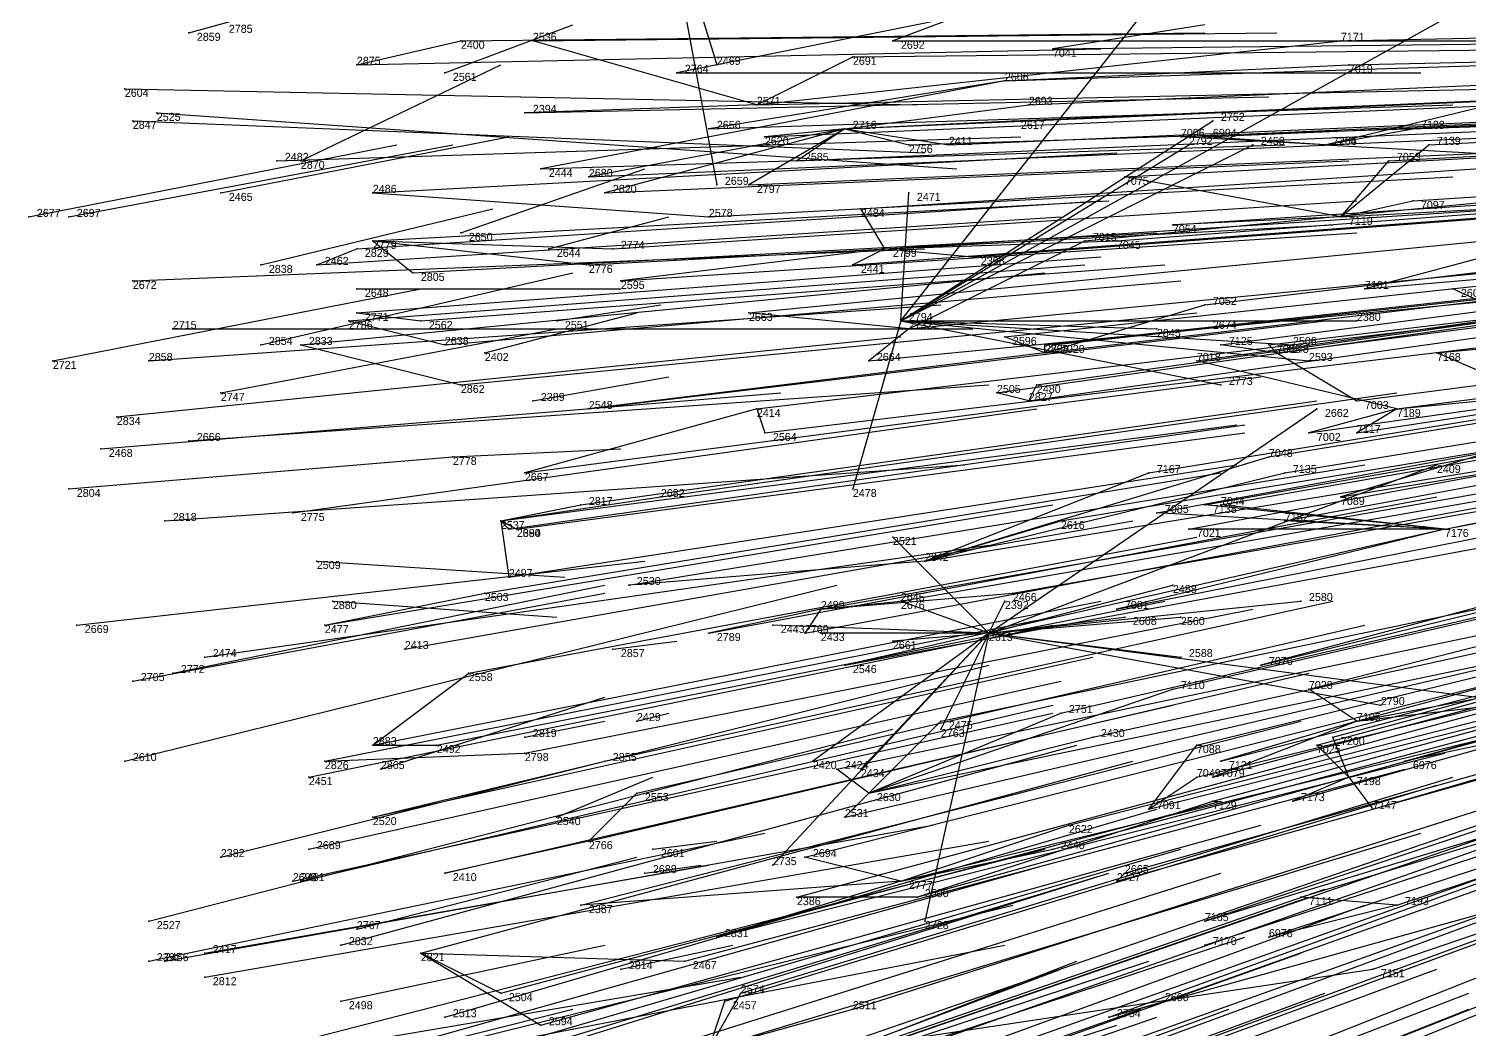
# Model space of a CAD drawing. Extents: x -0.5 to 0.59, y -0.5 to 0.59.
# Drawn here: x -0.499 to -0.319, y -0.1255 to -0.0005 of the extents above; entities that cross this region are included whole.
import ezdxf

# ---------------------------------------------------------------- set-up
doc = ezdxf.new("R2010")
doc.units = 0
for name, color, linetype in [('Facilities', 3, 'CONTINUOUS'), ('Facilities_lines', 3, 'CONTINUOUS'), ('Normals', 1, 'CONTINUOUS'), ('Source_points', 5, 'CONTINUOUS'), ('Text', 3, 'CONTINUOUS')]:
    doc.layers.add(name, color=color, linetype=linetype)

msp = doc.modelspace()

# ---------------------------------------------------------------- linework, layer by layer
at = {"layer": 'Facilities', "color": 3}
for p in [(-0.479, -0.001, -1.25), (-0.458, -0.005, -1.145), (-0.447, -0.006, -1.25), (-0.377, -0.007, -0.943), (-0.487, -0.008, -1.218), (-0.408, -0.01, -1.021), (-0.486, -0.012, -1.216), (-0.483, -0.011, -1.208), (-0.397, -0.013, -0.992), (-0.337, -0.015, -0.843), (-0.468, -0.017, -1.171), (-0.465, -0.017, -1.25), (-0.475, -0.021, -1.25), (-0.456, -0.021, -1.142), (-0.499, -0.024, -1.248), (-0.494, -0.024, -1.236), (-0.335, -0.024, -0.839), (-0.456, -0.027, -1.143), (-0.445, -0.026, -1.25), (-0.434, -0.028, -1.25), (-0.392, -0.028, -0.982), (-0.47, -0.03, -1.25), (-0.463, -0.03, -1.159), (-0.486, -0.032, -1.218), (-0.458, -0.033, -1.25), (-0.458, -0.036, -1.148), (-0.459, -0.037, -1.151), (-0.433, -0.037, -1.25), (-0.39, -0.037, -1.25), (-0.481, -0.038, -1.207), (-0.389, -0.038, -0.978), (-0.47, -0.04, -1.25), (-0.465, -0.04, -1.166), (-0.442, -0.041, -1.25), (-0.372, -0.041, -0.937), (-0.343, -0.041, -0.862), (-0.496, -0.042, -1.245), (-0.484, -0.042, -1.216), (-0.475, -0.046, -1.25), (-0.436, -0.047, -1.25), (-0.408, -0.048, -1.028), (-0.374, -0.047, -0.943), (-0.328, -0.048, -0.83), (-0.488, -0.049, -1.227), (-0.479, -0.052, -1.204), (-0.49, -0.053, -1.232), (-0.446, -0.054, -1.25), (-0.494, -0.058, -1.243), (-0.466, -0.061, -1.174), (-0.482, -0.062, -1.214), (-0.44, -0.062, -1.111), (-0.322, -0.063, -0.821), (-0.463, -0.067, -1.25), (-0.387, -0.067, -0.982), (-0.461, -0.072, -1.25), (-0.4, -0.073, -1.016), (-0.493, -0.075, -1.246), (-0.462, -0.075, -1.171), (-0.379, -0.076, -1.25), (-0.477, -0.079, -1.208), (-0.452, -0.078, -1.147), (-0.426, -0.078, -1.25), (-0.481, -0.081, -1.25), (-0.486, -0.082, -1.25), (-0.423, -0.087, -1.25), (-0.333, -0.087, -0.861), (-0.456, -0.09, -1.163), (-0.437, -0.089, -1.25), (-0.487, -0.092, -1.239), (-0.462, -0.092, -1.178), (-0.455, -0.093, -1.25), (-0.464, -0.094, -1.184), (-0.334, -0.094, -0.867), (-0.394, -0.096, -1.013), (-0.456, -0.099, -1.167), (-0.433, -0.099, -1.25), (-0.359, -0.098, -0.929), (-0.429, -0.102, -1.103), (-0.475, -0.104, -1.216), (-0.464, -0.103, -1.187), (-0.421, -0.103, -1.25), (-0.422, -0.106, -1.25), (-0.466, -0.107, -1.195), (-0.465, -0.107, -1.193), (-0.39, -0.107, -1.01), (-0.363, -0.107, -0.947), (-0.388, -0.109, -1.006), (-0.328, -0.11, -0.864), (-0.484, -0.112, -1.242), (-0.458, -0.113, -1.25), (-0.46, -0.115, -1.184), (-0.352, -0.115, -0.925), (-0.484, -0.117, -1.25), (-0.482, -0.117, -1.241), (-0.477, -0.116, -1.25), (-0.45, -0.116, -1.162), (-0.425, -0.118, -1.25), (-0.477, -0.119, -1.229), (-0.46, -0.122, -1.25), (-0.447, -0.124, -1.159), (-0.364, -0.124, -0.961)]:
    msp.add_point(p, dxfattribs=at)
at = {"layer": 'Facilities_lines', "color": 3}
for p, q in [((-0.42, 0.018, -1.25), (-0.413, -0.005, -1.25)), ((-0.42, 0.018, -1.25), (-0.413, -0.02, -1.25)), ((-0.39, -0.037, -1.25), (-0.353, 0.01, -1.25)), ((-0.39, -0.037, -1.25), (-0.318, 0.003, -1.25)), ((-0.383, 0.001, -0.959), (-0.418, -0.006, -1.044)), ((-0.383, 0.001, -0.959), (-0.391, -0.002, -0.977)), ((-0.352, 0, -0.881), (-0.371, -0.003, -0.928)), ((-0.458, -0.005, -1.145), (-0.445, -0.002, -1.113)), ((-0.408, -0.01, -1.021), (-0.436, -0.002, -1.09)), ((-0.408, -0.01, -1.021), (-0.335, -0.002, -0.838)), ((-0.408, -0.01, -1.021), (-0.396, -0.004, -0.991)), ((-0.377, -0.007, -0.943), (-0.334, -0.005, -0.836)), ((-0.377, -0.007, -0.943), (-0.435, -0.018, -1.088)), ((-0.377, -0.007, -0.943), (-0.414, -0.013, -1.034)), ((-0.337, -0.015, -0.843), (-0.3, -0.006, -0.75)), ((-0.408, -0.01, -1.021), (-0.437, -0.011, -1.092)), ((-0.397, -0.013, -0.992), (-0.374, -0.01, -0.936)), ((-0.397, -0.013, -0.992), (-0.376, -0.012, -0.94)), ((-0.39, -0.037, -1.25), (-0.351, -0.012, -1.25)), ((-0.397, -0.013, -0.992), (-0.429, -0.019, -1.074)), ((-0.397, -0.013, -0.992), (-0.427, -0.021, -1.068)), ((-0.397, -0.013, -0.992), (-0.409, -0.02, -1.024)), ((-0.397, -0.013, -0.992), (-0.407, -0.014, -1.018)), ((-0.397, -0.013, -0.992), (-0.403, -0.017, -1.008)), ((-0.397, -0.013, -0.992), (-0.384, -0.015, -0.961)), ((-0.397, -0.013, -0.992), (-0.389, -0.015, -0.973)), ((-0.337, -0.015, -0.843), (-0.355, -0.014, -0.889)), ((-0.337, -0.015, -0.843), (-0.352, -0.014, -0.88)), ((-0.337, -0.015, -0.843), (-0.326, -0.013, -0.815)), ((-0.39, -0.037, -1.25), (-0.346, -0.015, -1.25)), ((-0.39, -0.037, -1.25), (-0.354, -0.015, -1.25)), ((-0.337, -0.015, -0.843), (-0.337, -0.015, -0.843)), ((-0.337, -0.015, -0.843), (-0.3, -0.017, -0.752)), ((-0.335, -0.024, -0.839), (-0.324, -0.015, -0.811)), ((-0.335, -0.024, -0.839), (-0.329, -0.017, -0.823)), ((-0.335, -0.024, -0.839), (-0.362, -0.019, -0.907)), ((-0.456, -0.021, -1.142), (-0.414, -0.024, -1.037)), ((-0.39, -0.037, -1.25), (-0.389, -0.021, -1.25)), ((-0.392, -0.028, -0.982), (-0.395, -0.023, -0.99)), ((-0.335, -0.024, -0.839), (-0.326, -0.022, -0.816)), ((-0.335, -0.024, -0.839), (-0.356, -0.025, -0.893)), ((-0.456, -0.027, -1.143), (-0.429, -0.03, -1.075)), ((-0.456, -0.027, -1.143), (-0.426, -0.028, -1.067)), ((-0.456, -0.027, -1.143), (-0.451, -0.031, -1.13)), ((-0.392, -0.028, -0.982), (-0.363, -0.027, -0.911)), ((-0.389, -0.038, -0.978), (-0.367, -0.027, -0.919)), ((-0.463, -0.03, -1.159), (-0.458, -0.028, -1.147)), ((-0.392, -0.028, -0.982), (-0.425, -0.032, -1.067)), ((-0.392, -0.028, -0.982), (-0.396, -0.03, -0.992)), ((-0.392, -0.028, -0.982), (-0.381, -0.029, -0.954)), ((-0.317, -0.029, -0.797), (-0.332, -0.033, -0.834)), ((-0.26, -0.061, -1.25), (-0.321, -0.033, -1.25)), ((-0.458, -0.036, -1.148), (-0.45, -0.037, -1.128)), ((-0.389, -0.038, -0.978), (-0.409, -0.036, -1.027)), ((-0.372, -0.041, -0.937), (-0.352, -0.035, -0.884)), ((-0.459, -0.037, -1.151), (-0.447, -0.04, -1.123)), ((-0.39, -0.037, -1.25), (-0.396, -0.058, -1.25)), ((-0.39, -0.037, -1.25), (-0.333, -0.037, -1.25)), ((-0.39, -0.037, -1.25), (-0.341, -0.04, -1.25)), ((-0.39, -0.037, -1.25), (-0.339, -0.042, -1.25)), ((-0.39, -0.037, -1.25), (-0.351, -0.037, -1.25)), ((-0.39, -0.037, -1.25), (-0.35, -0.045, -1.25)), ((-0.39, -0.037, -1.25), (-0.358, -0.038, -1.25)), ((-0.389, -0.038, -0.978), (-0.394, -0.042, -0.99)), ((-0.372, -0.041, -0.937), (-0.377, -0.039, -0.947)), ((-0.465, -0.04, -1.166), (-0.445, -0.045, -1.118)), ((-0.372, -0.041, -0.937), (-0.429, -0.048, -1.08)), ((-0.372, -0.041, -0.937), (-0.372, -0.04, -0.936)), ((-0.372, -0.041, -0.937), (-0.371, -0.04, -0.932)), ((-0.343, -0.041, -0.862), (-0.35, -0.04, -0.88)), ((-0.343, -0.041, -0.862), (-0.344, -0.04, -0.865)), ((-0.343, -0.041, -0.862), (-0.333, -0.047, -0.841)), ((-0.316, -0.044, -0.798), (-0.323, -0.041, -0.815)), ((-0.328, -0.048, -0.83), (-0.353, -0.042, -0.89)), ((-0.374, -0.047, -0.943), (-0.373, -0.045, -0.94)), ((-0.328, -0.048, -0.83), (-0.297, -0.045, -0.751)), ((-0.374, -0.047, -0.943), (-0.378, -0.046, -0.953)), ((-0.292, -0.046, -0.738), (-0.335, -0.059, -0.851)), ((-0.408, -0.048, -1.028), (-0.437, -0.056, -1.102)), ((-0.408, -0.048, -1.028), (-0.407, -0.051, -1.025)), ((-0.379, -0.076, -1.25), (-0.338, -0.048, -1.25)), ((-0.328, -0.048, -0.83), (-0.339, -0.051, -0.857)), ((-0.328, -0.048, -0.83), (-0.333, -0.051, -0.843)), ((-0.387, -0.067, -0.982), (-0.344, -0.054, -0.871)), ((-0.379, -0.076, -1.25), (-0.323, -0.055, -1.25)), ((-0.387, -0.067, -0.982), (-0.342, -0.056, -0.866)), ((-0.387, -0.067, -0.982), (-0.359, -0.056, -0.907)), ((-0.44, -0.062, -1.111), (-0.42, -0.059, -1.061)), ((-0.44, -0.062, -1.111), (-0.43, -0.06, -1.085)), ((-0.322, -0.063, -0.821), (-0.358, -0.061, -0.907)), ((-0.322, -0.063, -0.821), (-0.352, -0.06, -0.893)), ((-0.322, -0.063, -0.821), (-0.35, -0.06, -0.888)), ((-0.322, -0.063, -0.821), (-0.307, -0.06, -0.782)), ((-0.44, -0.062, -1.111), (-0.439, -0.069, -1.112)), ((-0.44, -0.062, -1.111), (-0.438, -0.063, -1.107)), ((-0.44, -0.062, -1.111), (-0.439, -0.063, -1.108)), ((-0.322, -0.063, -0.821), (-0.397, -0.08, -1.011)), ((-0.387, -0.067, -0.982), (-0.37, -0.062, -0.939)), ((-0.322, -0.063, -0.821), (-0.363, -0.073, -0.926)), ((-0.322, -0.063, -0.821), (-0.354, -0.063, -0.898)), ((-0.322, -0.063, -0.821), (-0.342, -0.062, -0.87)), ((-0.379, -0.076, -1.25), (-0.391, -0.064, -1.25)), ((-0.387, -0.067, -0.982), (-0.424, -0.07, -1.074)), ((-0.379, -0.076, -1.25), (-0.356, -0.07, -1.25)), ((-0.226, -0.07, -0.591), (-0.352, -0.112, -0.924)), ((-0.462, -0.075, -1.171), (-0.442, -0.071, -1.119)), ((-0.4, -0.073, -1.016), (-0.376, -0.071, -0.958)), ((-0.4, -0.073, -1.016), (-0.39, -0.072, -0.991)), ((-0.379, -0.076, -1.25), (-0.39, -0.072, -1.25)), ((-0.379, -0.076, -1.25), (-0.377, -0.072, -1.25)), ((-0.379, -0.076, -1.25), (-0.34, -0.072, -1.25)), ((-0.315, -0.072, -0.808), (-0.345, -0.08, -0.885)), ((-0.4, -0.073, -1.016), (-0.414, -0.076, -1.052)), ((-0.4, -0.073, -1.016), (-0.402, -0.076, -1.023)), ((-0.379, -0.076, -1.25), (-0.406, -0.075, -1.25)), ((-0.379, -0.076, -1.25), (-0.355, -0.074, -1.25)), ((-0.379, -0.076, -1.25), (-0.362, -0.074, -1.25)), ((-0.379, -0.076, -1.25), (-0.406, -0.105, -1.25)), ((-0.379, -0.076, -1.25), (-0.401, -0.092, -1.25)), ((-0.379, -0.076, -1.25), (-0.4, -0.076, -1.25)), ((-0.379, -0.076, -1.25), (-0.395, -0.093, -1.25)), ((-0.379, -0.076, -1.25), (-0.391, -0.077, -1.25)), ((-0.379, -0.076, -1.25), (-0.387, -0.112, -1.25)), ((-0.379, -0.076, -1.25), (-0.385, -0.088, -1.25)), ((-0.379, -0.076, -1.25), (-0.318, -0.084, -1.25)), ((-0.379, -0.076, -1.25), (-0.355, -0.079, -1.25)), ((-0.379, -0.076, -1.25), (-0.33, -0.085, -1.25)), ((-0.456, -0.09, -1.163), (-0.444, -0.081, -1.129)), ((-0.333, -0.087, -0.861), (-0.296, -0.08, -0.766)), ((-0.394, -0.096, -1.013), (-0.356, -0.083, -0.913)), ((-0.333, -0.087, -0.861), (-0.339, -0.083, -0.873)), ((-0.333, -0.087, -0.861), (-0.298, -0.083, -0.773)), ((-0.289, -0.084, -0.753), (-0.327, -0.092, -0.848)), ((-0.394, -0.096, -1.013), (-0.37, -0.086, -0.948)), ((-0.394, -0.096, -1.013), (-0.385, -0.087, -0.986)), ((-0.333, -0.087, -0.861), (-0.351, -0.094, -0.908)), ((-0.333, -0.087, -0.861), (-0.35, -0.092, -0.905)), ((-0.456, -0.09, -1.163), (-0.448, -0.09, -1.143)), ((-0.394, -0.096, -1.013), (-0.366, -0.089, -0.941)), ((-0.359, -0.098, -0.929), (-0.353, -0.09, -0.911)), ((-0.334, -0.094, -0.867), (-0.338, -0.09, -0.875)), ((-0.334, -0.094, -0.867), (-0.336, -0.089, -0.869)), ((-0.462, -0.092, -1.178), (-0.437, -0.091, -1.117)), ((-0.456, -0.099, -1.167), (-0.427, -0.092, -1.091)), ((-0.394, -0.096, -1.013), (-0.398, -0.093, -1.021)), ((-0.359, -0.098, -0.929), (-0.353, -0.094, -0.913)), ((-0.334, -0.094, -0.867), (-0.341, -0.097, -0.885)), ((-0.334, -0.094, -0.867), (-0.331, -0.098, -0.864)), ((-0.429, -0.102, -1.103), (-0.423, -0.096, -1.083)), ((-0.394, -0.096, -1.013), (-0.397, -0.099, -1.023)), ((-0.388, -0.109, -1.006), (-0.351, -0.097, -0.912)), ((-0.39, -0.107, -1.01), (-0.369, -0.1, -0.956)), ((-0.429, -0.102, -1.103), (-0.447, -0.106, -1.147)), ((-0.364, -0.124, -0.961), (-0.285, -0.102, -0.757)), ((-0.39, -0.107, -1.01), (-0.402, -0.104, -1.037)), ((-0.39, -0.107, -1.01), (-0.371, -0.103, -0.962)), ((-0.363, -0.107, -0.947), (-0.362, -0.106, -0.944)), ((-0.39, -0.107, -1.01), (-0.43, -0.11, -1.11)), ((-0.39, -0.107, -1.01), (-0.413, -0.114, -1.07)), ((-0.388, -0.109, -1.006), (-0.403, -0.109, -1.045)), ((-0.328, -0.11, -0.864), (-0.34, -0.109, -0.892)), ((-0.328, -0.11, -0.864), (-0.344, -0.114, -0.906)), ((-0.45, -0.116, -1.162), (-0.44, -0.121, -1.14)), ((-0.45, -0.116, -1.162), (-0.435, -0.125, -1.13)), ((-0.45, -0.116, -1.162), (-0.417, -0.117, -1.082)), ((-0.391, -0.127, -1.029), (-0.331, -0.118, -0.877)), ((-0.414, -0.128, -1.084), (-0.41, -0.121, -1.069)), ((-0.414, -0.128, -1.084), (-0.412, -0.122, -1.074)), ((-0.364, -0.124, -0.961), (-0.357, -0.122, -0.944)), ((-0.414, -0.128, -1.084), (-0.396, -0.123, -1.037))]:
    msp.add_line(p, q, dxfattribs=at)
at = {"layer": 'Normals', "color": 1}
for p, q in [((-0.479, -0.001, -1.25), (-0.45, 0.007, -1.155)), ((-0.447, -0.006, -1.25), (-0.431, 0, -1.151)), ((-0.335, -0.002, -0.838), (-0.242, 0, -0.875)), ((-0.445, -0.002, -1.113), (-0.352, -0.001, -1.15)), ((-0.436, -0.002, -1.09), (-0.343, -0.001, -1.127)), ((-0.458, -0.005, -1.145), (-0.365, -0.003, -1.183)), ((-0.396, -0.004, -0.991), (-0.303, -0.003, -1.028)), ((-0.391, -0.002, -0.977), (-0.298, -0.002, -1.015)), ((-0.371, -0.003, -0.928), (-0.279, -0.002, -0.966)), ((-0.334, -0.005, -0.836), (-0.241, -0.003, -0.873)), ((-0.465, -0.017, -1.25), (-0.44, -0.005, -1.154)), ((-0.413, -0.005, -1.25), (-0.413, -0.005, -1.15)), ((-0.377, -0.007, -0.943), (-0.284, -0.004, -0.98)), ((-0.418, -0.006, -1.044), (-0.325, -0.006, -1.081)), ((-0.374, -0.01, -0.936), (-0.282, -0.006, -0.974)), ((-0.487, -0.008, -1.218), (-0.388, -0.01, -1.204)), ((-0.437, -0.011, -1.092), (-0.344, -0.009, -1.129)), ((-0.408, -0.01, -1.021), (-0.315, -0.008, -1.058)), ((-0.397, -0.013, -0.992), (-0.304, -0.009, -1.029)), ((-0.376, -0.012, -0.94), (-0.283, -0.008, -0.977)), ((-0.326, -0.013, -0.815), (-0.233, -0.009, -0.853)), ((-0.414, -0.013, -1.034), (-0.321, -0.01, -1.071)), ((-0.407, -0.014, -1.018), (-0.314, -0.01, -1.055)), ((-0.355, -0.014, -0.889), (-0.263, -0.01, -0.927)), ((-0.352, -0.014, -0.88), (-0.259, -0.01, -0.918)), ((-0.324, -0.015, -0.811), (-0.231, -0.01, -0.848)), ((-0.486, -0.012, -1.216), (-0.387, -0.016, -1.206)), ((-0.483, -0.011, -1.208), (-0.383, -0.018, -1.208)), ((-0.389, -0.015, -0.973), (-0.296, -0.012, -1.011)), ((-0.384, -0.015, -0.961), (-0.291, -0.011, -0.998)), ((-0.351, -0.012, -1.25), (-0.351, -0.012, -1.15)), ((-0.337, -0.015, -0.843), (-0.244, -0.011, -0.88)), ((-0.337, -0.015, -0.843), (-0.244, -0.011, -0.88)), ((-0.329, -0.017, -0.823), (-0.236, -0.012, -0.861)), ((-0.475, -0.021, -1.25), (-0.439, -0.014, -1.157)), ((-0.468, -0.017, -1.171), (-0.375, -0.014, -1.208)), ((-0.403, -0.017, -1.008), (-0.31, -0.013, -1.045)), ((-0.362, -0.019, -0.907), (-0.27, -0.014, -0.945)), ((-0.499, -0.024, -1.248), (-0.453, -0.015, -1.159)), ((-0.494, -0.024, -1.236), (-0.446, -0.015, -1.149)), ((-0.456, -0.021, -1.142), (-0.363, -0.016, -1.179)), ((-0.435, -0.018, -1.088), (-0.342, -0.015, -1.125)), ((-0.429, -0.019, -1.074), (-0.336, -0.015, -1.111)), ((-0.409, -0.02, -1.024), (-0.316, -0.016, -1.061)), ((-0.354, -0.015, -1.25), (-0.354, -0.015, -1.15)), ((-0.346, -0.015, -1.25), (-0.346, -0.015, -1.15)), ((-0.326, -0.022, -0.816), (-0.234, -0.016, -0.854)), ((-0.445, -0.026, -1.25), (-0.422, -0.018, -1.153)), ((-0.427, -0.021, -1.068), (-0.334, -0.017, -1.105)), ((-0.395, -0.023, -0.99), (-0.303, -0.017, -1.027)), ((-0.367, -0.027, -0.919), (-0.274, -0.018, -0.956)), ((-0.414, -0.024, -1.037), (-0.321, -0.019, -1.074)), ((-0.356, -0.025, -0.893), (-0.264, -0.019, -0.931)), ((-0.335, -0.024, -0.839), (-0.242, -0.019, -0.877)), ((-0.413, -0.02, -1.25), (-0.413, -0.02, -1.15)), ((-0.389, -0.021, -1.25), (-0.389, -0.021, -1.15)), ((-0.363, -0.027, -0.911), (-0.271, -0.02, -0.949)), ((-0.47, -0.03, -1.25), (-0.441, -0.023, -1.155)), ((-0.458, -0.028, -1.147), (-0.365, -0.022, -1.184)), ((-0.456, -0.027, -1.143), (-0.364, -0.022, -1.18)), ((-0.426, -0.028, -1.067), (-0.333, -0.022, -1.104)), ((-0.396, -0.03, -0.992), (-0.303, -0.023, -1.028)), ((-0.392, -0.028, -0.982), (-0.299, -0.022, -1.018)), ((-0.381, -0.029, -0.954), (-0.288, -0.022, -0.991)), ((-0.463, -0.03, -1.159), (-0.37, -0.024, -1.196)), ((-0.434, -0.028, -1.25), (-0.419, -0.024, -1.151)), ((-0.429, -0.03, -1.075), (-0.336, -0.025, -1.112)), ((-0.352, -0.035, -0.884), (-0.26, -0.024, -0.921)), ((-0.332, -0.033, -0.834), (-0.24, -0.025, -0.872)), ((-0.451, -0.031, -1.13), (-0.358, -0.026, -1.166)), ((-0.425, -0.032, -1.067), (-0.333, -0.026, -1.104)), ((-0.409, -0.036, -1.027), (-0.317, -0.027, -1.064)), ((-0.486, -0.032, -1.218), (-0.387, -0.028, -1.209)), ((-0.35, -0.04, -0.88), (-0.258, -0.028, -0.917)), ((-0.459, -0.037, -1.151), (-0.367, -0.03, -1.189)), ((-0.458, -0.036, -1.148), (-0.365, -0.029, -1.185)), ((-0.45, -0.037, -1.128), (-0.357, -0.03, -1.164)), ((-0.389, -0.038, -0.978), (-0.297, -0.029, -1.015)), ((-0.377, -0.039, -0.947), (-0.284, -0.029, -0.984)), ((-0.372, -0.04, -0.936), (-0.28, -0.03, -0.973)), ((-0.372, -0.041, -0.937), (-0.28, -0.03, -0.974)), ((-0.371, -0.04, -0.932), (-0.278, -0.03, -0.969)), ((-0.353, -0.042, -0.89), (-0.261, -0.029, -0.927)), ((-0.344, -0.04, -0.865), (-0.252, -0.029, -0.902)), ((-0.343, -0.041, -0.862), (-0.25, -0.029, -0.9)), ((-0.47, -0.04, -1.25), (-0.431, -0.031, -1.158)), ((-0.465, -0.04, -1.166), (-0.372, -0.031, -1.203)), ((-0.447, -0.04, -1.123), (-0.355, -0.032, -1.16)), ((-0.373, -0.045, -0.94), (-0.281, -0.032, -0.977)), ((-0.323, -0.041, -0.815), (-0.231, -0.032, -0.853)), ((-0.496, -0.042, -1.245), (-0.45, -0.033, -1.157)), ((-0.458, -0.033, -1.25), (-0.425, -0.033, -1.155)), ((-0.394, -0.042, -0.99), (-0.301, -0.033, -1.026)), ((-0.378, -0.046, -0.953), (-0.286, -0.033, -0.989)), ((-0.374, -0.047, -0.943), (-0.282, -0.034, -0.979)), ((-0.321, -0.033, -1.25), (-0.321, -0.033, -1.15)), ((-0.484, -0.042, -1.216), (-0.385, -0.035, -1.215)), ((-0.445, -0.045, -1.118), (-0.353, -0.036, -1.156)), ((-0.442, -0.041, -1.25), (-0.423, -0.036, -1.152)), ((-0.433, -0.037, -1.25), (-0.42, -0.035, -1.151)), ((-0.333, -0.047, -0.841), (-0.241, -0.035, -0.878)), ((-0.328, -0.048, -0.83), (-0.236, -0.036, -0.867)), ((-0.429, -0.048, -1.08), (-0.337, -0.037, -1.118)), ((-0.408, -0.048, -1.028), (-0.316, -0.037, -1.066)), ((-0.39, -0.037, -1.25), (-0.39, -0.037, -1.15)), ((-0.351, -0.037, -1.25), (-0.351, -0.037, -1.15)), ((-0.333, -0.037, -1.25), (-0.333, -0.037, -1.15)), ((-0.333, -0.051, -0.843), (-0.242, -0.037, -0.88)), ((-0.488, -0.049, -1.227), (-0.39, -0.039, -1.21)), ((-0.481, -0.038, -1.207), (-0.381, -0.038, -1.212)), ((-0.475, -0.046, -1.25), (-0.433, -0.038, -1.16)), ((-0.358, -0.038, -1.25), (-0.358, -0.038, -1.15)), ((-0.344, -0.054, -0.871), (-0.252, -0.039, -0.907)), ((-0.339, -0.051, -0.857), (-0.247, -0.038, -0.894)), ((-0.407, -0.051, -1.025), (-0.315, -0.04, -1.063)), ((-0.359, -0.056, -0.907), (-0.267, -0.041, -0.944)), ((-0.342, -0.056, -0.866), (-0.25, -0.041, -0.903)), ((-0.341, -0.04, -1.25), (-0.341, -0.04, -1.15)), ((-0.339, -0.042, -1.25), (-0.339, -0.042, -1.15)), ((-0.479, -0.052, -1.204), (-0.379, -0.045, -1.212)), ((-0.437, -0.056, -1.102), (-0.345, -0.044, -1.139)), ((-0.436, -0.047, -1.25), (-0.419, -0.044, -1.151)), ((-0.358, -0.061, -0.907), (-0.266, -0.044, -0.944)), ((-0.352, -0.06, -0.893), (-0.261, -0.044, -0.93)), ((-0.35, -0.06, -0.888), (-0.259, -0.044, -0.926)), ((-0.35, -0.045, -1.25), (-0.35, -0.045, -1.15)), ((-0.342, -0.062, -0.87), (-0.251, -0.045, -0.907)), ((-0.335, -0.059, -0.851), (-0.244, -0.044, -0.888)), ((-0.49, -0.053, -1.232), (-0.405, -0.046, -1.179)), ((-0.42, -0.059, -1.061), (-0.328, -0.046, -1.098)), ((-0.354, -0.063, -0.898), (-0.262, -0.046, -0.935)), ((-0.322, -0.063, -0.821), (-0.231, -0.046, -0.858)), ((-0.466, -0.061, -1.174), (-0.373, -0.048, -1.211)), ((-0.43, -0.06, -1.085), (-0.338, -0.047, -1.122)), ((-0.37, -0.062, -0.939), (-0.279, -0.047, -0.976)), ((-0.338, -0.048, -1.25), (-0.338, -0.048, -1.15)), ((-0.44, -0.062, -1.111), (-0.348, -0.05, -1.149)), ((-0.439, -0.063, -1.108), (-0.347, -0.05, -1.145)), ((-0.438, -0.063, -1.107), (-0.347, -0.051, -1.145)), ((-0.387, -0.067, -0.982), (-0.295, -0.052, -1.019)), ((-0.494, -0.058, -1.243), (-0.446, -0.054, -1.156)), ((-0.446, -0.054, -1.25), (-0.425, -0.053, -1.152)), ((-0.482, -0.062, -1.214), (-0.382, -0.055, -1.215)), ((-0.439, -0.069, -1.112), (-0.348, -0.055, -1.15)), ((-0.424, -0.07, -1.074), (-0.332, -0.055, -1.111)), ((-0.376, -0.071, -0.958), (-0.285, -0.055, -0.995)), ((-0.363, -0.073, -0.926), (-0.272, -0.055, -0.962)), ((-0.323, -0.055, -1.25), (-0.323, -0.055, -1.15)), ((-0.442, -0.071, -1.119), (-0.35, -0.056, -1.156)), ((-0.4, -0.073, -1.016), (-0.309, -0.057, -1.054)), ((-0.39, -0.072, -0.991), (-0.298, -0.056, -1.028)), ((-0.414, -0.076, -1.052), (-0.323, -0.059, -1.09)), ((-0.402, -0.076, -1.023), (-0.311, -0.059, -1.06)), ((-0.396, -0.058, -1.25), (-0.396, -0.058, -1.15)), ((-0.345, -0.08, -0.885), (-0.255, -0.058, -0.923)), ((-0.462, -0.075, -1.171), (-0.371, -0.06, -1.208)), ((-0.339, -0.083, -0.873), (-0.249, -0.06, -0.911)), ((-0.452, -0.078, -1.147), (-0.361, -0.062, -1.184)), ((-0.397, -0.08, -1.011), (-0.305, -0.063, -1.048)), ((-0.356, -0.083, -0.913), (-0.265, -0.062, -0.95)), ((-0.333, -0.087, -0.861), (-0.244, -0.063, -0.899)), ((-0.444, -0.081, -1.129), (-0.353, -0.064, -1.166)), ((-0.391, -0.064, -1.25), (-0.391, -0.064, -1.15)), ((-0.477, -0.079, -1.208), (-0.379, -0.065, -1.22)), ((-0.37, -0.086, -0.948), (-0.279, -0.065, -0.985)), ((-0.338, -0.09, -0.875), (-0.249, -0.066, -0.913)), ((-0.336, -0.089, -0.869), (-0.247, -0.065, -0.907)), ((-0.493, -0.075, -1.246), (-0.422, -0.067, -1.175)), ((-0.463, -0.067, -1.25), (-0.432, -0.069, -1.155)), ((-0.385, -0.087, -0.986), (-0.294, -0.068, -1.023)), ((-0.353, -0.09, -0.911), (-0.263, -0.068, -0.948)), ((-0.327, -0.092, -0.848), (-0.238, -0.067, -0.887)), ((-0.487, -0.092, -1.239), (-0.398, -0.07, -1.198)), ((-0.481, -0.081, -1.25), (-0.427, -0.07, -1.166)), ((-0.366, -0.089, -0.941), (-0.275, -0.069, -0.978)), ((-0.356, -0.07, -1.25), (-0.356, -0.07, -1.15)), ((-0.351, -0.094, -0.908), (-0.261, -0.07, -0.945)), ((-0.35, -0.092, -0.905), (-0.26, -0.069, -0.942)), ((-0.334, -0.094, -0.867), (-0.245, -0.069, -0.905)), ((-0.486, -0.082, -1.25), (-0.427, -0.071, -1.169)), ((-0.461, -0.072, -1.25), (-0.433, -0.074, -1.154)), ((-0.456, -0.09, -1.163), (-0.365, -0.072, -1.2)), ((-0.448, -0.09, -1.143), (-0.357, -0.072, -1.18)), ((-0.427, -0.092, -1.091), (-0.336, -0.072, -1.129)), ((-0.39, -0.072, -1.25), (-0.39, -0.072, -1.15)), ((-0.377, -0.072, -1.25), (-0.377, -0.072, -1.15)), ((-0.353, -0.094, -0.913), (-0.263, -0.072, -0.95)), ((-0.341, -0.097, -0.885), (-0.252, -0.072, -0.923)), ((-0.34, -0.072, -1.25), (-0.34, -0.072, -1.15)), ((-0.331, -0.098, -0.864), (-0.242, -0.072, -0.902)), ((-0.437, -0.091, -1.117), (-0.346, -0.073, -1.154)), ((-0.351, -0.097, -0.912), (-0.262, -0.073, -0.949)), ((-0.464, -0.094, -1.184), (-0.371, -0.075, -1.216)), ((-0.462, -0.092, -1.178), (-0.371, -0.074, -1.215)), ((-0.423, -0.096, -1.083), (-0.332, -0.075, -1.121)), ((-0.406, -0.075, -1.25), (-0.406, -0.075, -1.15)), ((-0.398, -0.093, -1.021), (-0.307, -0.074, -1.059)), ((-0.362, -0.074, -1.25), (-0.362, -0.074, -1.15)), ((-0.359, -0.098, -0.929), (-0.268, -0.075, -0.966)), ((-0.355, -0.074, -1.25), (-0.355, -0.074, -1.15)), ((-0.426, -0.078, -1.25), (-0.418, -0.077, -1.15)), ((-0.4, -0.076, -1.25), (-0.4, -0.076, -1.15)), ((-0.394, -0.096, -1.013), (-0.303, -0.077, -1.05)), ((-0.391, -0.077, -1.25), (-0.391, -0.077, -1.15)), ((-0.379, -0.076, -1.25), (-0.379, -0.076, -1.15)), ((-0.369, -0.1, -0.956), (-0.279, -0.077, -0.993)), ((-0.456, -0.099, -1.167), (-0.366, -0.079, -1.205)), ((-0.397, -0.099, -1.023), (-0.307, -0.078, -1.06)), ((-0.371, -0.103, -0.962), (-0.281, -0.079, -0.999)), ((-0.355, -0.079, -1.25), (-0.355, -0.079, -1.15)), ((-0.475, -0.104, -1.216), (-0.379, -0.08, -1.227)), ((-0.429, -0.102, -1.103), (-0.339, -0.081, -1.141)), ((-0.402, -0.104, -1.037), (-0.311, -0.081, -1.074)), ((-0.362, -0.106, -0.944), (-0.273, -0.081, -0.98)), ((-0.328, -0.11, -0.864), (-0.24, -0.081, -0.902)), ((-0.464, -0.103, -1.187), (-0.37, -0.082, -1.217)), ((-0.363, -0.107, -0.947), (-0.274, -0.082, -0.984)), ((-0.34, -0.109, -0.892), (-0.251, -0.082, -0.93)), ((-0.455, -0.093, -1.25), (-0.427, -0.084, -1.154)), ((-0.388, -0.109, -1.006), (-0.298, -0.084, -1.043)), ((-0.466, -0.107, -1.195), (-0.371, -0.086, -1.219)), ((-0.465, -0.107, -1.193), (-0.371, -0.085, -1.22)), ((-0.447, -0.106, -1.147), (-0.356, -0.085, -1.185)), ((-0.423, -0.087, -1.25), (-0.419, -0.086, -1.15)), ((-0.403, -0.109, -1.045), (-0.314, -0.085, -1.082)), ((-0.39, -0.107, -1.01), (-0.3, -0.085, -1.047)), ((-0.352, -0.112, -0.924), (-0.263, -0.085, -0.961)), ((-0.352, -0.115, -0.925), (-0.263, -0.086, -0.961)), ((-0.344, -0.114, -0.906), (-0.256, -0.085, -0.944)), ((-0.33, -0.085, -1.25), (-0.33, -0.085, -1.15)), ((-0.484, -0.112, -1.242), (-0.391, -0.088, -1.216)), ((-0.437, -0.089, -1.25), (-0.427, -0.087, -1.15)), ((-0.43, -0.11, -1.11), (-0.34, -0.087, -1.147)), ((-0.385, -0.088, -1.25), (-0.385, -0.088, -1.15)), ((-0.331, -0.118, -0.877), (-0.243, -0.088, -0.915)), ((-0.46, -0.115, -1.184), (-0.368, -0.09, -1.215)), ((-0.413, -0.114, -1.07), (-0.322, -0.091, -1.107)), ((-0.357, -0.122, -0.944), (-0.27, -0.091, -0.981)), ((-0.45, -0.116, -1.162), (-0.361, -0.092, -1.199)), ((-0.417, -0.117, -1.082), (-0.327, -0.093, -1.119)), ((-0.401, -0.092, -1.25), (-0.401, -0.092, -1.15)), ((-0.395, -0.093, -1.25), (-0.395, -0.093, -1.15)), ((-0.364, -0.124, -0.961), (-0.276, -0.092, -0.997)), ((-0.433, -0.099, -1.25), (-0.421, -0.094, -1.151)), ((-0.412, -0.122, -1.074), (-0.323, -0.095, -1.111)), ((-0.41, -0.121, -1.069), (-0.321, -0.094, -1.106)), ((-0.396, -0.123, -1.037), (-0.308, -0.095, -1.074)), ((-0.44, -0.121, -1.14), (-0.35, -0.097, -1.178)), ((-0.391, -0.127, -1.029), (-0.304, -0.097, -1.067)), ((-0.447, -0.124, -1.159), (-0.358, -0.098, -1.196)), ((-0.402, -0.129, -1.057), (-0.315, -0.099, -1.094)), ((-0.482, -0.117, -1.241), (-0.386, -0.1, -1.217)), ((-0.435, -0.125, -1.13), (-0.345, -0.1, -1.168)), ((-0.484, -0.117, -1.25), (-0.407, -0.101, -1.188)), ((-0.477, -0.119, -1.229), (-0.379, -0.102, -1.223)), ((-0.421, -0.103, -1.25), (-0.413, -0.102, -1.15)), ((-0.414, -0.128, -1.084), (-0.325, -0.101, -1.121)), ((-0.4, -0.132, -1.052), (-0.312, -0.101, -1.089)), ((-0.469, -0.128, -1.214), (-0.372, -0.103, -1.225)), ((-0.458, -0.113, -1.25), (-0.423, -0.104, -1.157)), ((-0.444, -0.129, -1.156), (-0.355, -0.103, -1.193)), ((-0.384, -0.135, -1.018), (-0.297, -0.104, -1.056)), ((-0.373, -0.135, -0.992), (-0.286, -0.103, -1.03)), ((-0.477, -0.116, -1.25), (-0.414, -0.105, -1.173)), ((-0.468, -0.132, -1.215), (-0.372, -0.105, -1.228)), ((-0.457, -0.135, -1.191), (-0.364, -0.106, -1.216)), ((-0.453, -0.133, -1.179), (-0.364, -0.106, -1.217)), ((-0.439, -0.134, -1.146), (-0.35, -0.106, -1.183)), ((-0.422, -0.106, -1.25), (-0.415, -0.105, -1.15)), ((-0.406, -0.105, -1.25), (-0.406, -0.105, -1.15)), ((-0.4, -0.136, -1.057), (-0.313, -0.105, -1.094)), ((-0.371, -0.14, -0.992), (-0.285, -0.106, -1.029)), ((-0.424, -0.138, -1.116), (-0.337, -0.108, -1.153)), ((-0.391, -0.139, -1.037), (-0.304, -0.107, -1.075)), ((-0.426, -0.139, -1.122), (-0.339, -0.109, -1.159)), ((-0.473, -0.134, -1.229), (-0.376, -0.11, -1.232)), ((-0.42, -0.142, -1.108), (-0.332, -0.11, -1.145)), ((-0.396, -0.143, -1.053), (-0.309, -0.111, -1.09)), ((-0.387, -0.112, -1.25), (-0.387, -0.112, -1.15)), ((-0.377, -0.146, -1.01), (-0.291, -0.112, -1.048)), ((-0.475, -0.134, -1.233), (-0.377, -0.115, -1.23)), ((-0.46, -0.122, -1.25), (-0.427, -0.115, -1.156)), ((-0.435, -0.143, -1.145), (-0.347, -0.114, -1.182)), ((-0.425, -0.118, -1.25), (-0.411, -0.115, -1.151)), ((-0.461, -0.153, -1.214), (-0.368, -0.117, -1.228)), ((-0.447, -0.146, -1.175), (-0.359, -0.117, -1.212)), ((-0.427, -0.147, -1.13), (-0.34, -0.116, -1.167)), ((-0.463, -0.153, -1.219), (-0.37, -0.118, -1.233)), ((-0.41, -0.15, -1.092), (-0.323, -0.118, -1.129)), ((-0.469, -0.129, -1.25), (-0.41, -0.119, -1.17)), ((-0.395, -0.155, -1.06), (-0.309, -0.12, -1.098)), ((-0.424, -0.153, -1.127), (-0.337, -0.121, -1.164)), ((-0.405, -0.154, -1.083), (-0.319, -0.121, -1.121)), ((-0.459, -0.13, -1.25), (-0.431, -0.123, -1.154)), ((-0.449, -0.154, -1.187), (-0.36, -0.123, -1.221)), ((-0.446, -0.154, -1.179), (-0.358, -0.124, -1.216)), ((-0.436, -0.155, -1.157), (-0.349, -0.123, -1.194)), ((-0.405, -0.157, -1.086), (-0.319, -0.123, -1.124)), ((-0.456, -0.155, -1.205), (-0.363, -0.125, -1.223))]:
    msp.add_line(p, q, dxfattribs=at)
at = {"layer": 'Source_points', "color": 5}
for p in [(-0.445, -0.002, -1.113), (-0.436, -0.002, -1.09), (-0.391, -0.002, -0.977), (-0.371, -0.003, -0.928), (-0.335, -0.002, -0.838), (-0.413, -0.005, -1.25), (-0.396, -0.004, -0.991), (-0.334, -0.005, -0.836), (-0.418, -0.006, -1.044), (-0.374, -0.01, -0.936), (-0.437, -0.011, -1.092), (-0.376, -0.012, -0.94), (-0.351, -0.012, -1.25), (-0.414, -0.013, -1.034), (-0.407, -0.014, -1.018), (-0.355, -0.014, -0.889), (-0.352, -0.014, -0.88), (-0.326, -0.013, -0.815), (-0.389, -0.015, -0.973), (-0.384, -0.015, -0.961), (-0.354, -0.015, -1.25), (-0.346, -0.015, -1.25), (-0.337, -0.015, -0.843), (-0.324, -0.015, -0.811), (-0.435, -0.018, -1.088), (-0.403, -0.017, -1.008), (-0.329, -0.017, -0.823), (-0.429, -0.019, -1.074), (-0.362, -0.019, -0.907), (-0.427, -0.021, -1.068), (-0.413, -0.02, -1.25), (-0.409, -0.02, -1.024), (-0.389, -0.021, -1.25), (-0.395, -0.023, -0.99), (-0.326, -0.022, -0.816), (-0.414, -0.024, -1.037), (-0.356, -0.025, -0.893), (-0.367, -0.027, -0.919), (-0.363, -0.027, -0.911), (-0.458, -0.028, -1.147), (-0.426, -0.028, -1.067), (-0.429, -0.03, -1.075), (-0.396, -0.03, -0.992), (-0.381, -0.029, -0.954), (-0.451, -0.031, -1.13), (-0.425, -0.032, -1.067), (-0.332, -0.033, -0.834), (-0.321, -0.033, -1.25), (-0.409, -0.036, -1.027), (-0.352, -0.035, -0.884), (-0.45, -0.037, -1.128), (-0.351, -0.037, -1.25), (-0.333, -0.037, -1.25), (-0.377, -0.039, -0.947), (-0.358, -0.038, -1.25), (-0.447, -0.04, -1.123), (-0.372, -0.04, -0.936), (-0.371, -0.04, -0.932), (-0.35, -0.04, -0.88), (-0.344, -0.04, -0.865), (-0.341, -0.04, -1.25), (-0.323, -0.041, -0.815), (-0.394, -0.042, -0.99), (-0.353, -0.042, -0.89), (-0.339, -0.042, -1.25), (-0.445, -0.045, -1.118), (-0.373, -0.045, -0.94), (-0.35, -0.045, -1.25), (-0.378, -0.046, -0.953), (-0.429, -0.048, -1.08), (-0.338, -0.048, -1.25), (-0.333, -0.047, -0.841), (-0.407, -0.051, -1.025), (-0.339, -0.051, -0.857), (-0.333, -0.051, -0.843), (-0.344, -0.054, -0.871), (-0.323, -0.055, -1.25), (-0.437, -0.056, -1.102), (-0.359, -0.056, -0.907), (-0.342, -0.056, -0.866), (-0.42, -0.059, -1.061), (-0.396, -0.058, -1.25), (-0.335, -0.059, -0.851), (-0.43, -0.06, -1.085), (-0.358, -0.061, -0.907), (-0.352, -0.06, -0.893), (-0.35, -0.06, -0.888), (-0.439, -0.063, -1.108), (-0.438, -0.063, -1.107), (-0.37, -0.062, -0.939), (-0.354, -0.063, -0.898), (-0.342, -0.062, -0.87), (-0.391, -0.064, -1.25), (-0.439, -0.069, -1.112), (-0.424, -0.07, -1.074), (-0.356, -0.07, -1.25), (-0.442, -0.071, -1.119), (-0.39, -0.072, -0.991), (-0.39, -0.072, -1.25), (-0.377, -0.072, -1.25), (-0.376, -0.071, -0.958), (-0.34, -0.072, -1.25), (-0.363, -0.073, -0.926), (-0.406, -0.075, -1.25), (-0.362, -0.074, -1.25), (-0.355, -0.074, -1.25), (-0.414, -0.076, -1.052), (-0.402, -0.076, -1.023), (-0.4, -0.076, -1.25), (-0.391, -0.077, -1.25), (-0.355, -0.079, -1.25), (-0.444, -0.081, -1.129), (-0.397, -0.08, -1.011), (-0.345, -0.08, -0.885), (-0.356, -0.083, -0.913), (-0.339, -0.083, -0.873), (-0.37, -0.086, -0.948), (-0.33, -0.085, -1.25), (-0.385, -0.087, -0.986), (-0.385, -0.088, -1.25), (-0.448, -0.09, -1.143), (-0.366, -0.089, -0.941), (-0.353, -0.09, -0.911), (-0.338, -0.09, -0.875), (-0.336, -0.089, -0.869), (-0.437, -0.091, -1.117), (-0.427, -0.092, -1.091), (-0.401, -0.092, -1.25), (-0.398, -0.093, -1.021), (-0.395, -0.093, -1.25), (-0.35, -0.092, -0.905), (-0.327, -0.092, -0.848), (-0.353, -0.094, -0.913), (-0.351, -0.094, -0.908), (-0.423, -0.096, -1.083), (-0.351, -0.097, -0.912), (-0.341, -0.097, -0.885), (-0.397, -0.099, -1.023), (-0.331, -0.098, -0.864), (-0.369, -0.1, -0.956), (-0.402, -0.104, -1.037), (-0.371, -0.103, -0.962), (-0.447, -0.106, -1.147), (-0.406, -0.105, -1.25), (-0.362, -0.106, -0.944), (-0.403, -0.109, -1.045), (-0.34, -0.109, -0.892), (-0.43, -0.11, -1.11), (-0.387, -0.112, -1.25), (-0.352, -0.112, -0.924), (-0.413, -0.114, -1.07), (-0.344, -0.114, -0.906), (-0.417, -0.117, -1.082), (-0.331, -0.118, -0.877), (-0.44, -0.121, -1.14), (-0.412, -0.122, -1.074), (-0.41, -0.121, -1.069), (-0.357, -0.122, -0.944), (-0.396, -0.123, -1.037), (-0.435, -0.125, -1.13)]:
    msp.add_point(p, dxfattribs=at)

# ---------------------------------------------------------------- texts
at = {"layer": 'Text', "color": 3}
for s, p in [('2785', (-0.474, -0.001, -1.25)), ('2859', (-0.478, -0.002, -1.25)), ('2536', (-0.436, -0.002, -1.09)), ('7171', (-0.335, -0.002, -0.838)), ('2400', (-0.445, -0.003, -1.113)), ('2692', (-0.39, -0.003, -0.977)), ('7041', (-0.371, -0.004, -0.928)), ('2875', (-0.458, -0.005, -1.145)), ('2764', (-0.417, -0.006, -1.044)), ('2469', (-0.413, -0.005, -1.25)), ('2691', (-0.396, -0.005, -0.991)), ('7019', (-0.334, -0.006, -0.836)), ('2561', (-0.446, -0.007, -1.25)), ('2606', (-0.377, -0.007, -0.943)), ('2604', (-0.487, -0.009, -1.218)), ('2571', (-0.408, -0.01, -1.021)), ('2693', (-0.374, -0.01, -0.936)), ('2394', (-0.436, -0.011, -1.092)), ('2847', (-0.486, -0.013, -1.216)), ('2525', (-0.483, -0.012, -1.208)), ('2656', (-0.413, -0.013, -1.034)), ('2716', (-0.396, -0.013, -0.992)), ('2617', (-0.375, -0.013, -0.94)), ('2752', (-0.35, -0.012, -1.25)), ('7188', (-0.325, -0.013, -0.815)), ('2620', (-0.407, -0.015, -1.018)), ('2411', (-0.384, -0.015, -0.961)), ('7006', (-0.355, -0.014, -0.889)), ('2792', (-0.354, -0.015, -1.25)), ('6994', (-0.351, -0.014, -0.88)), ('2458', (-0.345, -0.015, -1.25)), ('7204', (-0.336, -0.015, -0.843)), ('7166', (-0.336, -0.015, -0.843)), ('7139', (-0.323, -0.015, -0.811)), ('2482', (-0.467, -0.017, -1.171)), ('2585', (-0.402, -0.017, -1.008)), ('2756', (-0.389, -0.016, -0.973)), ('7053', (-0.328, -0.017, -0.823)), ('2870', (-0.465, -0.018, -1.25)), ('2444', (-0.434, -0.019, -1.088)), ('2680', (-0.429, -0.019, -1.074)), ('2659', (-0.412, -0.02, -1.25)), ('7075', (-0.362, -0.02, -0.907)), ('2465', (-0.474, -0.022, -1.25)), ('2486', (-0.456, -0.021, -1.142)), ('2820', (-0.426, -0.021, -1.068)), ('2797', (-0.408, -0.021, -1.024)), ('2471', (-0.388, -0.022, -1.25)), ('2677', (-0.498, -0.024, -1.248)), ('2697', (-0.493, -0.024, -1.236)), ('2578', (-0.414, -0.024, -1.037)), ('2484', (-0.395, -0.024, -0.99)), ('7097', (-0.325, -0.023, -0.816)), ('7054', (-0.356, -0.026, -0.893)), ('7119', (-0.334, -0.025, -0.839)), ('2779', (-0.456, -0.028, -1.143)), ('2650', (-0.444, -0.027, -1.25)), ('2774', (-0.425, -0.028, -1.067)), ('7015', (-0.366, -0.027, -0.919)), ('7045', (-0.363, -0.028, -0.911)), ('2829', (-0.457, -0.029, -1.147)), ('2644', (-0.433, -0.029, -1.25)), ('2799', (-0.391, -0.029, -0.982)), ('2838', (-0.469, -0.031, -1.25)), ('2462', (-0.462, -0.03, -1.159)), ('2776', (-0.429, -0.031, -1.075)), ('2441', (-0.395, -0.031, -0.992)), ('2398', (-0.38, -0.03, -0.954)), ('2672', (-0.486, -0.033, -1.218)), ('2805', (-0.45, -0.032, -1.13)), ('2595', (-0.425, -0.033, -1.067)), ('7101', (-0.332, -0.033, -0.834)), ('2648', (-0.457, -0.034, -1.25)), ('7052', (-0.351, -0.035, -0.884)), ('2609', (-0.32, -0.034, -1.25)), ('2771', (-0.457, -0.037, -1.148)), ('2563', (-0.409, -0.037, -1.027)), ('2794', (-0.389, -0.037, -1.25)), ('2380', (-0.333, -0.037, -1.25)), ('2715', (-0.481, -0.038, -1.207)), ('2786', (-0.459, -0.038, -1.151)), ('2562', (-0.449, -0.038, -1.128)), ('2551', (-0.432, -0.038, -1.25)), ('2732', (-0.389, -0.038, -0.978)), ('2674', (-0.351, -0.038, -1.25)), ('2854', (-0.469, -0.04, -1.25)), ('2833', (-0.464, -0.04, -1.166)), ('2638', (-0.447, -0.04, -1.123)), ('2596', (-0.376, -0.04, -0.947)), ('2845', (-0.358, -0.039, -1.25)), ('7125', (-0.349, -0.04, -0.88)), ('2506', (-0.341, -0.04, -1.25)), ('2858', (-0.484, -0.042, -1.216)), ('2402', (-0.442, -0.042, -1.25)), ('2664', (-0.393, -0.042, -0.99)), ('2808', (-0.372, -0.041, -0.937)), ('2793', (-0.372, -0.041, -0.936)), ('7020', (-0.37, -0.041, -0.932)), ('7018', (-0.353, -0.042, -0.89)), ('7068', (-0.343, -0.041, -0.865)), ('7148', (-0.342, -0.041, -0.862)), ('2593', (-0.339, -0.042, -1.25)), ('7168', (-0.323, -0.042, -0.815)), ('2721', (-0.496, -0.043, -1.245)), ('2862', (-0.445, -0.046, -1.118)), ('2505', (-0.378, -0.046, -0.953)), ('2480', (-0.373, -0.046, -0.94)), ('2773', (-0.349, -0.045, -1.25)), ('2747', (-0.475, -0.047, -1.25)), ('2389', (-0.435, -0.047, -1.25)), ('2827', (-0.374, -0.047, -0.943)), ('2548', (-0.429, -0.048, -1.08)), ('2414', (-0.408, -0.049, -1.028)), ('2662', (-0.337, -0.049, -1.25)), ('7003', (-0.332, -0.048, -0.841)), ('7189', (-0.328, -0.049, -0.83)), ('2834', (-0.488, -0.05, -1.227)), ('7117', (-0.333, -0.051, -0.843)), ('2666', (-0.478, -0.052, -1.204)), ('2564', (-0.406, -0.052, -1.025)), ('7002', (-0.338, -0.052, -0.857)), ('2468', (-0.489, -0.054, -1.232)), ('2778', (-0.446, -0.055, -1.25)), ('7048', (-0.344, -0.054, -0.871)), ('7167', (-0.358, -0.056, -0.907)), ('7135', (-0.341, -0.056, -0.866)), ('2409', (-0.323, -0.056, -1.25)), ('2667', (-0.437, -0.057, -1.102)), ('2804', (-0.493, -0.059, -1.243)), ('2817', (-0.429, -0.06, -1.085)), ('2682', (-0.42, -0.059, -1.061)), ('2478', (-0.396, -0.059, -1.25)), ('7044', (-0.35, -0.06, -0.888)), ('7089', (-0.335, -0.06, -0.851)), ('2818', (-0.481, -0.062, -1.214)), ('2775', (-0.465, -0.062, -1.174)), ('7085', (-0.357, -0.061, -0.907)), ('7138', (-0.351, -0.061, -0.893)), ('7182', (-0.342, -0.062, -0.87)), ('2537', (-0.44, -0.063, -1.111)), ('2384', (-0.438, -0.064, -1.107)), ('2690', (-0.438, -0.064, -1.108)), ('2616', (-0.37, -0.063, -0.939)), ('7021', (-0.353, -0.064, -0.898)), ('7176', (-0.322, -0.064, -0.821)), ('2521', (-0.391, -0.065, -1.25)), ('2842', (-0.387, -0.067, -0.982)), ('2509', (-0.463, -0.068, -1.25)), ('2497', (-0.439, -0.069, -1.112)), ('2530', (-0.423, -0.07, -1.074)), ('2488', (-0.356, -0.071, -1.25)), ('2880', (-0.461, -0.073, -1.25)), ('2503', (-0.442, -0.072, -1.119)), ('2499', (-0.4, -0.073, -1.016)), ('2645', (-0.39, -0.072, -0.991)), ('2676', (-0.39, -0.073, -1.25)), ('2392', (-0.377, -0.073, -1.25)), ('2466', (-0.376, -0.072, -0.958)), ('7081', (-0.362, -0.073, -0.926)), ('2580', (-0.339, -0.072, -1.25)), ('2669', (-0.492, -0.076, -1.246)), ('2477', (-0.462, -0.076, -1.171)), ('2443', (-0.405, -0.076, -1.25)), ('2769', (-0.402, -0.076, -1.023)), ('2608', (-0.361, -0.075, -1.25)), ('2560', (-0.355, -0.075, -1.25)), ('2413', (-0.452, -0.078, -1.147)), ('2789', (-0.413, -0.077, -1.052)), ('2433', (-0.4, -0.077, -1.25)), ('2661', (-0.391, -0.078, -1.25)), ('2613', (-0.379, -0.077, -1.25)), ('2474', (-0.476, -0.079, -1.208)), ('2857', (-0.425, -0.079, -1.25)), ('2588', (-0.354, -0.079, -1.25)), ('7076', (-0.344, -0.08, -0.885)), ('2705', (-0.485, -0.082, -1.25)), ('2772', (-0.48, -0.081, -1.25)), ('2558', (-0.444, -0.082, -1.129)), ('2546', (-0.396, -0.081, -1.011)), ('7110', (-0.355, -0.083, -0.913)), ('7028', (-0.339, -0.083, -0.873)), ('2790', (-0.33, -0.085, -1.25)), ('2429', (-0.423, -0.087, -1.25)), ('2751', (-0.369, -0.086, -0.948)), ('7105', (-0.333, -0.087, -0.861)), ('2819', (-0.436, -0.089, -1.25)), ('2763', (-0.385, -0.089, -1.25)), ('2475', (-0.384, -0.088, -0.986)), ('2430', (-0.365, -0.089, -0.941)), ('2883', (-0.456, -0.09, -1.163)), ('2492', (-0.448, -0.091, -1.143)), ('7088', (-0.353, -0.091, -0.911)), ('7025', (-0.338, -0.091, -0.875)), ('7200', (-0.335, -0.09, -0.869)), ('2610', (-0.486, -0.092, -1.239)), ('2798', (-0.437, -0.092, -1.117)), ('2855', (-0.426, -0.092, -1.091)), ('2826', (-0.462, -0.093, -1.178)), ('2865', (-0.455, -0.093, -1.25)), ('2420', (-0.401, -0.093, -1.25)), ('2424', (-0.397, -0.093, -1.021)), ('2434', (-0.395, -0.094, -1.25)), ('7049', (-0.353, -0.094, -0.913)), ('7079', (-0.35, -0.094, -0.908)), ('7121', (-0.349, -0.093, -0.905)), ('6976', (-0.326, -0.093, -0.848)), ('2451', (-0.464, -0.095, -1.184)), ('7198', (-0.333, -0.095, -0.867)), ('2553', (-0.422, -0.097, -1.083)), ('2630', (-0.393, -0.097, -1.013)), ('7091', (-0.358, -0.098, -0.929)), ('7129', (-0.351, -0.098, -0.912)), ('7173', (-0.34, -0.097, -0.885)), ('7147', (-0.331, -0.098, -0.864)), ('2520', (-0.456, -0.1, -1.167)), ('2540', (-0.433, -0.1, -1.25)), ('2531', (-0.397, -0.099, -1.023)), ('2622', (-0.369, -0.101, -0.956)), ('2689', (-0.463, -0.103, -1.187)), ('2766', (-0.429, -0.103, -1.103)), ('2440', (-0.37, -0.103, -0.962)), ('2382', (-0.475, -0.104, -1.216)), ('2601', (-0.42, -0.104, -1.25)), ('2735', (-0.406, -0.105, -1.25)), ('2694', (-0.401, -0.104, -1.037)), ('2698', (-0.466, -0.107, -1.195)), ('2461', (-0.465, -0.107, -1.193)), ('2410', (-0.446, -0.107, -1.147)), ('2688', (-0.421, -0.106, -1.25)), ('2727', (-0.363, -0.107, -0.947)), ('2665', (-0.362, -0.106, -0.944)), ('2777', (-0.389, -0.108, -1.01)), ('2500', (-0.387, -0.109, -1.006)), ('2386', (-0.403, -0.11, -1.045)), ('7111', (-0.339, -0.11, -0.892)), ('7193', (-0.327, -0.11, -0.864)), ('2387', (-0.429, -0.111, -1.11)), ('7165', (-0.352, -0.112, -0.924)), ('2527', (-0.483, -0.113, -1.242)), ('2767', (-0.458, -0.113, -1.25)), ('2831', (-0.412, -0.114, -1.07)), ('2728', (-0.387, -0.113, -1.25)), ('6978', (-0.344, -0.114, -0.906)), ('2417', (-0.476, -0.116, -1.25)), ('2832', (-0.459, -0.115, -1.184)), ('7170', (-0.351, -0.115, -0.925)), ('2391', (-0.483, -0.117, -1.25)), ('2456', (-0.482, -0.117, -1.241)), ('2821', (-0.45, -0.117, -1.162)), ('2814', (-0.424, -0.118, -1.25)), ('2467', (-0.416, -0.118, -1.082)), ('7151', (-0.33, -0.119, -0.877)), ('2812', (-0.476, -0.12, -1.229)), ('2574', (-0.41, -0.121, -1.069)), ('2498', (-0.459, -0.123, -1.25)), ('2504', (-0.439, -0.122, -1.14)), ('2457', (-0.411, -0.123, -1.074)), ('2511', (-0.396, -0.123, -1.037)), ('2600', (-0.357, -0.122, -0.944)), ('2513', (-0.446, -0.124, -1.159)), ('2594', (-0.434, -0.125, -1.13)), ('2754', (-0.363, -0.124, -0.961))]:
    msp.add_text(s, height=0.001, dxfattribs=at).set_placement(p)

doc.saveas('drawing.dxf')
